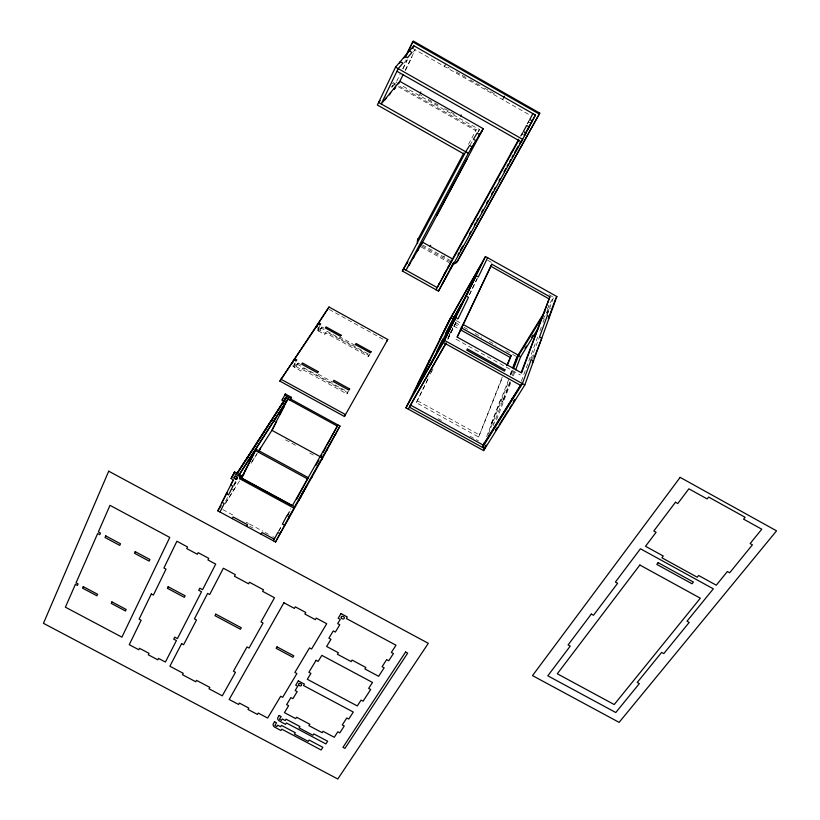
<?xml version="1.0" encoding="UTF-8"?>
<svg xmlns="http://www.w3.org/2000/svg" width="820" height="820" viewBox="0 0 820 820"><rect width="100%" height="100%" fill="white"/><g stroke="black" fill="none" stroke-linecap="round" stroke-linejoin="round"><path stroke-width="0.61" stroke-dasharray="4.1 3.07" d="M532.477 358.606L534.23 353.799M530.837 359.211L539.509 336.948M547.012 315.126L553.572 297.26L548.252 305.921M521.346 381.31L538.145 335.749M539.909 330.952L541.241 327.354M543.004 322.557L544.326 318.959M546.54 312.963L549.195 305.768L546.53 310.103M496.551 419.953L511.075 381.833M513.351 375.878L514.714 372.3M510.009 381.618L493.24 425.457L490.985 424.207L500.128 400.498L501.276 398.653L503.47 399.863L502.322 401.708L500.128 400.498M512.264 375.714L514.078 370.988M503.47 399.863L510.224 382.161M486.629 436.67L509.445 377.436M510.358 375.078L512.172 370.363M488.351 434.169L508.923 380.634M511.208 374.689L513.043 369.933M510.142 374.535L511.967 369.81M428.009 378.676L416.324 402.733L478.603 437.039L502.055 377.579M478.603 437.039L502.701 376.944M392.001 87.033L392.8 85.382L391.253 87.238M392.36 86.951L396.152 82.389L400.016 74.394M402.763 68.726L407.13 59.696M402.907 69.034L407.273 60.014M405.285 70.161L415.176 49.764L412.972 52.367M447.956 339.244L456.842 320.917M469.501 294.79L477.189 278.943M405.428 70.458L411.988 56.939L411.312 57.748M430.233 374.094L431.904 370.66M449.155 335.144L452.486 328.277M416.324 402.733L429.106 376.769M431.32 372.198L432.991 368.764M447.986 337.871L454.649 324.146L460.184 327.231M447.699 339.152L457.099 319.769M469.265 294.698L477.558 277.59M225.633 501.092L228.319 495.721M233.751 484.897L235.893 480.622M300.622 364.439L298.101 363.055L296.358 366.14L294.103 364.9L295.067 362.983M445.67 63.909L444.409 66.42L445.034 65.59L449.421 68.091M225.254 503.736L234.674 488.628L232.552 487.48M296.358 366.14L298.101 363.055M324.033 328.164L321.891 326.985L320.251 329.906L318.098 328.728L319.749 325.796L319.041 326.862M320.251 329.906L321.891 326.985M520.885 136.202L523.375 131.6M527.383 123.943L529.802 119.474M468.517 144.289L476.266 129.714L396.49 84.47M478.265 131.866L479.454 129.642L400.795 85.024M503.921 97.098L502.609 99.558L503.131 98.677M346.921 393.918L347.618 392.708L302.754 368.047L301.791 369.953L293.55 364.951L292.771 366.12L301.022 371.132L301.986 369.226L346.921 393.918L348.438 391.089M368.446 356.515L369.082 355.409L326.309 331.803L325.366 333.648L317.514 328.851L316.807 329.917L324.669 334.724L325.612 332.869L368.446 356.515L370.066 353.584L369.43 354.681L321.194 328.051M278.646 531.093L282.059 524.769M287.031 515.503L290.69 508.779M443.886 256.885L444.471 255.819M520.567 135.946L522.391 132.625M527.28 123.789L529.115 120.468M278.667 531.35L282.172 525.2M288.035 514.734L291.038 509.415M470.208 144.791L472.105 141.675M477.629 132.625L479.454 129.642M476.266 129.714L475.702 130.626L398.007 86.571M543.045 319.021L550.374 307.111M546.653 314.552L550.661 308.053M490.985 424.207L492.154 422.331L494.409 423.581M339.439 338.127L340.115 337.04L355.101 345.322M225.777 502.557L239.952 480.356M251.883 461.67L257.213 453.337M251.043 463.341L257.039 453.942M233.874 485.419L237.195 480.243M233.7 486.055L237.021 480.879M294.236 367.411L295.015 366.232M318.201 331.157L318.908 330.091M294.103 364.9L294.882 363.731L297.137 364.961M318.098 328.728L318.806 327.662L320.958 328.84M293.447 366.858L294.226 365.679M317.453 330.624L318.16 329.558M418.928 95.315L419.594 94.454L421.767 95.684M403.952 62.996L406.259 60.28L404.516 59.296M222.794 509.579L233.956 515.616M246.174 522.207L248.388 523.406M249.495 524L262.8 531.175M265.024 532.385L268.365 534.179M272.814 536.587L275.038 537.787M249.731 526.276L253.052 528.07M287.789 514.15L289.972 515.339M231.711 489.161L233.823 490.309M285.585 439.868L295.466 445.25M309.714 453.019L314.101 455.407M417.441 400.795L479.782 435.143M438.146 418.661L441.457 420.486M469.993 436.199L478.531 440.893M318.262 374.135L332.93 382.202M297.322 364.223L347.936 392.032M329.22 309.458L384.559 340.074M456.053 339.234L520.31 374.935M456.279 320.661L461.793 323.726M455.233 322.486L462.952 326.78M464.058 327.395L468.466 329.845M475.077 333.525L481.699 337.204M489.407 341.499L496.028 345.179M505.95 350.704L511.465 353.768M512.561 354.383L515.872 356.218M453.603 325.981L459.138 329.056M422.515 244.934L450.436 260.555M422.033 246.051L449.647 261.498M421.408 247.097L449.073 262.574M487.644 260.299L493.22 263.425M549.01 294.708L555.704 298.459M521.991 134.101L524.595 135.587M428.306 99.394L438.116 104.96M444.655 108.67L456.648 115.476M396.152 82.389L398.663 83.814M393.169 82.584L395.383 83.835M392.462 83.425L396.9 85.946M456.002 71.832L465.862 77.449M470.249 79.95L480.11 85.567M484.497 88.068L496.561 94.935M412.624 48.318L529.412 114.831M528.439 121.944L530.981 123.389"/><path stroke-width="1.23" d="M316.858 327.18L318.529 322.742L320.692 323.931L319.984 324.997L317.822 323.808L316.417 326.606M292.063 363.506L292.33 362.696M292.853 362.337L294.544 358.647L296.809 359.898L296.03 361.066L293.765 359.816L292.801 361.743M524.81 384.959L556.872 296.553L485.481 256.527L449.719 319.421L405.931 407.837L483.615 450.6L524.81 384.959L444.522 340.392L485.481 256.527M534.025 358.114L541.764 338.209L539.509 336.948L547.34 315.577L549.533 316.797L548.334 318.734L555.273 299.648M549.902 296.789L521.571 372.905L457.242 337.163L491.805 264.224L549.902 296.789L521.202 372.557M512.039 399.309L512.52 398.007M515.616 369.922L520.618 356.813L538.648 327.559M483.615 450.6L485.368 446.029M486.188 445.106L484.815 448.694L409.395 407.171L410.523 404.885M484.333 442.636L482.488 447.412L522.412 383.627L531.206 359.601L533.533 360.892L532.282 362.891M513.084 368.006L518.076 355.039L462.9 324.341M513.494 368.744L518.527 355.654L543.188 315.526M512.879 367.452L516.979 356.833L544.921 311.344M506.739 365.679L511.126 355.562L461.291 327.846M507.385 365.064L511.126 355.562M457.13 336.958L491.805 264.224M396.941 71.268L521.294 141.891L535.429 115.046L413.854 45.776L395.537 67.137L377.354 105.011L464.428 154.242M399.432 63.355L400.262 61.613L402.907 63.119L398.202 68.644L381.208 103.955L399.852 81.354L403.102 74.661M404.065 57.943L404.895 56.221L407.499 57.707L411.999 52.408L409.426 50.942M404.936 57.543L413.218 41L539.775 113.129L457.252 261.58A5.412 4.869 30.4 0 1 452.845 263.938M406.177 55.606L412.675 42.127M385.205 99.794L386.015 98.113M389.52 94.905L390.73 92.414M412.624 48.318L413.854 45.776M395.342 86.828L394.143 89.298L395.65 87.474M487.633 257.736L478.316 276.965L476.102 275.725L465.032 298.049M398.663 83.814L399.852 81.354L483.216 128.658L436.855 215.486M430.51 365.043L453.952 317.299L468.517 291.746M435.041 356.659L435.656 355.429L416.939 388.311L417.564 387.04M436.773 351.462L442.872 339.049M445.649 333.412L461.076 304.333M451.851 316.12L414.233 392.185L445.311 337.83L480.94 264.983L451.851 316.12L453.952 317.299M286.672 401.205L271.902 430.336L322.629 458.001L275.52 541.979L217.802 510.839L233.331 479.761L231.127 478.572L234.602 471.982L241.234 475.569L239.512 478.644L293.867 508.092L339.972 426.062L290.516 398.981L289.819 400.078L337.338 426.092L327.149 444.922M234.602 471.982L231.127 478.572M387.757 339.5L344.441 416.488L279.876 381.105L329.045 307.008L387.757 339.5L386.773 341.304M233.157 480.499L230.707 485.02L232.911 486.209L228.554 494.89L226.361 493.702L227.212 492.389L222.066 502.311L224.249 503.49L219.975 512.008M248.388 456.555L272.322 419.194M239.512 478.644L241.234 475.569M250.243 457.837L249.075 460.153L251.309 456.176M296.543 499.38L308.31 477.66L256.086 449.257L241.357 478.162L291.838 505.52M242.146 476.922L256.086 449.257M282.92 403.532L284.079 401.246L282.08 400.129L285.329 394L291.366 397.31L289.819 400.078M329.045 307.008L317.596 324.607M259.694 449.79L260.534 448.13M275.059 419.266L273.911 421.521L276.032 417.749M283.904 406.945L279.784 414.787M232.265 518.64L233.126 516.948L247.578 524.749L246.707 526.43M457.252 261.58L539.775 113.129M481.934 131.056L478.327 137.022L479.618 134.613L477.096 133.178L473.396 139.246L475.938 140.691L470.875 149.353L472.187 146.903L469.614 145.437L465.739 151.772L402.353 271.01L438.454 291.141L449.473 270.374M451.061 267.361L450.006 269.349L452.773 264.235M452.117 265.372L453.706 262.379M446.88 275.346L442.39 283.73M532.908 113.611L529.802 119.474L532.344 120.929L530.981 123.389M261.129 534.209L262.01 532.539L274.259 539.15M417.626 243.355A5.432 4.869 33.9 0 1 417.862 239.532L463.771 153.084M406.658 263.794L407.827 261.6L402.353 271.01M510.788 153.627L511.29 152.674M483.216 128.658L468.343 153.248L405.992 270.18L422.587 242.187L452.527 258.935L437.203 287.584L403.522 268.796M409.098 265.157L410.266 262.964M413.3 258.075L414.459 255.891M417.411 251.135L418.569 248.972M421.439 244.329L467.082 158.998M438.823 284.478L439.95 282.367M445.998 271.061L443.825 275.12L445.024 272.968M450.18 263.189L450.754 262.113M471.305 225.008L471.859 223.973M273.367 540.81L277.877 532.457L280.04 533.625L280.809 532.262M320.651 456.924L321.829 454.751M323.008 452.568L324.187 450.395M324.771 449.309L325.96 447.115M275.52 541.979L294.626 506.75L240.352 477.332M288.056 519.654L288.947 518.004M300.017 498.334L300.899 496.705M344.441 416.488L345.476 414.582L280.85 379.147M311.457 477.947L312.328 476.338M321.758 459.589L339.972 426.062M452.527 258.935L518.732 139.256M447.628 268.027L448.817 265.875M435.994 289.767L518.66 140.394M514.488 152.807L518.189 146.144M519.419 143.92L520.649 141.696M524.349 135.034L535.429 115.046M457.919 254.784L459.138 252.601M460.348 250.418L462.777 246.041M469.45 234.007L470.659 231.824M474.319 225.233L475.549 223.009M476.789 220.775L478.029 218.55M481.74 211.867L482.97 209.633M486.68 202.95L487.92 200.715M491.621 194.032L492.861 191.808M494.101 189.574L495.331 187.349M499.042 180.656L500.282 178.432M503.992 171.739L505.837 168.397M507.078 166.173L508.318 163.938M509.548 161.714L510.788 159.48M512.029 157.255L513.258 155.031M527.824 129.416L529.197 126.936L526.624 125.47L523.375 131.6L525.979 133.086L524.595 135.587M438.454 291.141L522.688 139.359L395.537 67.137M285.37 523.837L284.612 525.2L282.428 524.021L287.031 515.503L289.214 516.692L289.972 515.339M330.911 442.718L331.546 441.59M335.103 434.989L335.739 433.852M326.749 450.395L327.395 449.247M292.433 505.561L337.973 424.965M315.792 465.545L318.837 460.153M439.663 339.716L450.764 317.586L455.172 320.046M429.055 361.159L430.131 359.262L417.821 383.832M405.931 407.837L444.522 340.392M446.111 342.862L410.451 405.029L483.349 445.178L521.264 384.57M408.268 409.129L445.742 343.826M430.09 246.379L430.695 245.323M420.301 246.482L420.926 245.426M417.862 239.532L418.487 238.497A5.422 4.869 34 0 0 418.056 239.696M503.921 97.098L504.454 96.217M525.046 348.244L526.378 346.081M531.708 337.42L533.041 335.257M555.704 298.459L556.872 296.553M483.872 443.835L520.423 385.39M495.598 430.1L496.93 427.978M513.556 401.441L514.888 399.319M495.762 430.367L497.76 427.179M499.093 425.057L508.42 410.184M509.753 408.063L511.752 404.875M513.084 402.753L514.406 400.621M291.366 397.31L290.669 398.397L284.622 395.086L285.329 394M275.827 422.587L276.535 421.48L272.609 429.219L258.536 451.256M244.801 471.315L245.59 470.085M241.275 478.285L243.919 474.144M258.361 451.871L259.704 449.77M283.771 406.915L284.478 405.818M251.771 457.478L252.56 456.248M217.802 510.839L221.113 505.673M238.681 475.292L288.507 397.884M238.958 475.385L287.656 399.555A1.619 1.322 32.4 0 0 288.291 399.227M237.175 473.027L286.487 396.788M236.99 473.704L285.647 398.458M237.431 473.16L248.091 456.668L246.933 458.985L247.999 457.324M273.983 416.621L283.986 401.144M271.861 420.404L272.845 418.876M282.08 400.129L282.787 399.032M460.573 115.815L461.168 114.923M279.876 381.105L292.125 362.758M293.58 360.574L317.125 325.54M420.137 92.875L420.803 92.014M380.193 100.532L378.573 102.469L468.343 153.248M233.761 473.283L240.393 476.881M255.297 450.477L307.603 478.911M521.13 385.666L443.323 342.483L455.674 317.555L458.021 318.857L468.466 297.311L466.19 296.04M518.527 355.654L520.618 356.813M460.235 329.671L510.03 357.356M490.688 266.172L548.734 298.705M412.532 41.789L539.314 114.041M285.135 399.904A1.619 1.333 32.4 0 1 285.79 397.874A1.619 1.333 32.4 0 1 287.902 399.34A1.619 1.333 32.4 0 1 286.159 400.611M285.842 398.807A1.619 1.322 32.4 0 1 285.544 398.089M457.816 260.504A5.402 4.869 30.5 0 1 456.002 262.277M504.935 369.799L504.433 371.06L466.805 350.171L467.359 348.93L504.935 369.799M108.711 471.192L43.45 623.313L337.799 779L428.317 643.331L108.711 471.192M75.399 584.352L65.395 607.179L121.903 637.15L169.76 537.418L110.003 505.335L98.349 531.924L100.47 533.061L99.753 534.681L97.641 533.543L76.065 582.825L78.125 583.912L77.449 585.439L75.399 584.352M83.24 586.638L82.564 588.165L96.903 595.781L97.59 594.264L83.24 586.638M105.739 535.88L105.021 537.5L119.761 545.382L120.489 543.773L105.739 535.88M111.909 601.89L111.212 603.397L125.491 610.992L126.208 609.496L111.909 601.89M135.218 551.655L134.47 553.254L149.168 561.116L149.916 559.527L135.218 551.655M151.321 593.977L139.103 619.161L141.142 620.248L129.252 644.684L138.785 649.747L139.502 648.302L149.025 653.355L148.307 654.79L157.829 659.833L158.557 658.409L165.394 662.037L176.423 640.563L173.727 639.128L174.721 637.171L177.427 638.606L201.505 591.763L198.727 590.277L199.783 588.196L202.571 589.693L215.701 564.129L207.942 559.957L208.762 558.348L198.153 552.659L197.343 554.269L186.734 548.58L187.534 546.95L176.894 541.251L163.918 568.014L166.009 569.131L153.391 595.074L151.321 593.977M168.151 586.741L167.382 588.288L184.336 597.339L185.115 595.802L168.151 586.741M235.094 476.246L234.212 478.009L236.416 479.208L237.298 477.445L235.094 476.246M181.609 643.628L169.894 666.24L183.219 673.302L182.47 674.716L195.765 681.758L196.523 680.354L209.807 687.396L209.038 688.79L222.292 695.821L235.463 672.308L233.454 671.231L247.015 646.949L249.065 648.046L263.066 623.046L260.996 621.939L274.515 597.739L262.595 591.343L263.466 589.764L249.413 582.22L248.562 583.809L234.499 576.255L235.34 574.666L223.358 568.239L209.715 594.5L207.634 593.393L194.422 618.885L196.482 619.981L183.629 644.715L181.609 643.628M215.803 614.149L214.994 615.676L240.424 629.258L241.254 627.751L215.803 614.149M305.993 486.936L298.634 500.518L306.7 485.665L305.993 486.936M283.904 602.772L229.18 699.47L238.61 704.472L239.399 703.078L248.829 708.08L248.019 709.454L257.429 714.445L258.238 713.072L267.648 718.053L280.645 696.282L282.644 697.348L296.901 673.538L294.872 672.451L309.529 647.902L311.59 649.009L326.729 623.723L316.253 618.095L315.341 619.643L304.876 614.026L305.778 612.478L295.292 606.841L294.39 608.399L283.904 602.772M349.638 388.936L348.941 390.146L333.217 381.495L333.935 380.306L349.638 388.936M371.05 351.749L370.414 352.846L355.419 344.564L356.075 343.478L371.05 351.749M277.016 646.857L276.166 648.333L292.904 657.281L293.775 655.805L277.016 646.857M298.316 680.856L295.723 685.161L297.742 686.237L295.159 690.522L297.178 691.598L292.894 698.671L290.885 697.605L286.641 704.616L288.64 705.682L284.438 712.631L295.702 718.617L296.553 717.233L309.806 724.275L308.945 725.649L322.168 732.67L323.039 731.307L334.273 737.272L337.809 731.809L339.798 732.865L344.256 725.987L342.268 724.931L346.757 717.992L348.756 719.058L353.297 712.057L303.523 685.53L304.394 684.095L298.316 680.856M274.546 721.713L273.316 723.763A3.362 2.388 24.6 0 0 274.321 726.909L280.952 730.507L281.783 729.154L321.132 750.003L322.854 747.327L309.079 740.019L308.228 741.372L294.441 734.064L295.282 732.711L281.465 725.382L280.635 726.745L277.683 725.177L276.853 726.54L274.885 725.495L276.535 722.768L274.546 721.713M279.138 715.491L277.898 717.561A3.372 2.398 24.6 0 0 278.902 720.718L285.555 724.337L286.395 722.973L325.899 743.924L327.641 741.229L313.804 733.89L312.943 735.243L299.105 727.904L299.956 726.54L286.088 719.181L285.247 720.554L282.285 718.976L281.455 720.349L279.466 719.294L281.137 716.547L279.138 715.491M340.987 613.575L338.168 618.249L340.269 619.377L337.686 623.63L339.787 624.758L335.359 632.056L333.268 630.939L328.892 638.175L330.972 639.293L326.616 646.457L338.342 652.74L337.42 654.237L351.175 661.596L352.108 660.11L365.863 667.48L364.91 668.956L378.635 676.305L384.16 667.798L382.089 666.691L386.691 659.598L388.762 660.715L393.415 653.56L391.335 652.443L396.009 645.227L346.358 618.526L347.301 616.968L340.987 613.575M316.12 660.305L308.863 672.287L310.903 673.374L307.315 679.288L357.274 705.938L361.036 700.126L363.065 701.213L370.691 689.487L368.651 688.39L372.505 682.455L321.84 655.354L318.17 661.412L316.12 660.305M318.201 371.655L317.453 372.833L301.668 364.162L302.436 362.993L318.201 371.655M341.079 335.195L340.402 336.272L325.356 327.959L326.053 326.893L341.079 335.195M405.582 652.013L342.955 747.358L344.923 748.404L407.673 653.13L405.582 652.013M680.159 477.373L532.508 675.608L619.11 722.369L776.55 530.847L680.159 477.373M591.302 614.077L568.086 644.93L570.228 646.098L547.811 675.813L615.779 712.529L639.354 683.593L637.222 682.445L661.648 652.402L663.81 653.581L689.2 622.431L686.986 621.222L713.318 588.832L640.441 548.775L615.4 582.046L617.624 583.266L593.485 615.266L591.302 614.077M675.465 502.25L653.817 531.001L656.102 532.262L645.524 546.284L663.267 556.042L661.914 557.795L697.256 577.229L698.64 575.496L716.28 585.193L727.381 571.54L729.646 572.79L752.422 544.828L750.126 543.557L761.78 529.218L743.607 519.152L745.093 517.287L708.613 497.053L707.158 498.939L688.882 488.812L677.781 503.531L675.465 502.25M639.866 565.021L557.293 673.774L614.211 704.544L700.331 598.2L639.866 565.021M658.163 562.674L656.82 564.426L692.039 583.768L693.412 582.046L658.163 562.674M341.407 618.167A1.691 1.281 24.2 0 0 344.215 618.413A1.691 1.281 24.2 0 0 342.565 616.261A1.691 1.281 24.2 0 0 341.407 618.167M298.808 685.13A1.619 1.179 24.5 0 0 301.483 685.397A1.619 1.179 24.5 0 0 299.864 683.378A1.619 1.179 24.5 0 0 298.808 685.13M234.212 478.009A1.783 1.394 31.4 0 0 237.103 478.859A1.783 1.394 31.4 0 0 235.955 476.307A1.783 1.394 31.4 0 0 234.212 478.009"/></g></svg>
